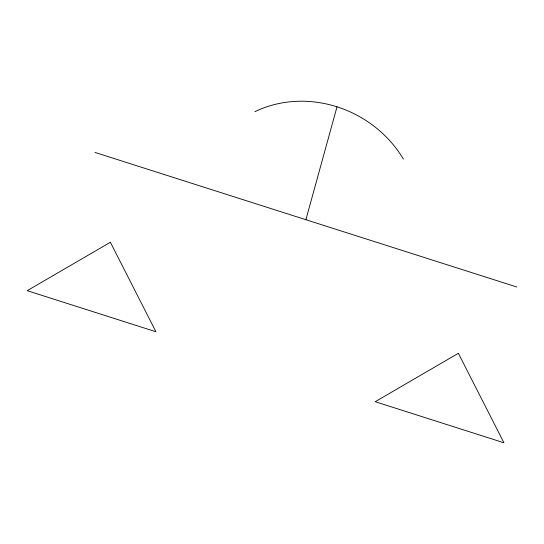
<?xml version="1.0" encoding="UTF-8"?>
<svg xmlns="http://www.w3.org/2000/svg" width="544" height="544" viewBox="0 0 544 544"><rect width="100%" height="100%" fill="white"/><g stroke="black" fill="none" stroke-linecap="round" stroke-linejoin="round"><path stroke-width="0.82" d="M305.891 219.715L337.008 106.821M94.982 152.429L516.8 287.001M254.85 111.704A110.704 100.735 29.1 0 1 403.403 159.1M110.378 242.27L27.2 290.68L155.931 331.752L110.378 242.27M458.374 353.301L375.197 401.703L503.928 442.775L458.374 353.301"/></g></svg>
